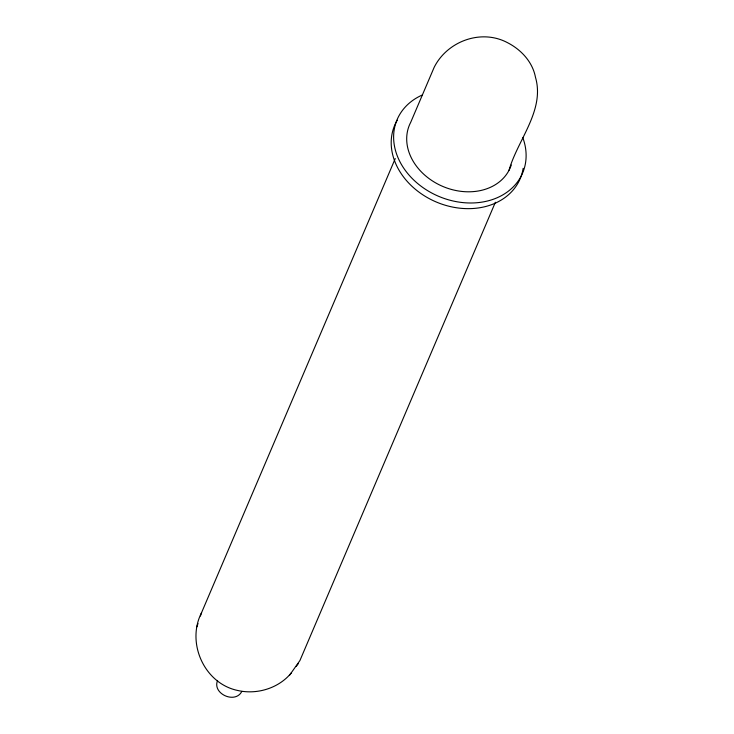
<?xml version="1.0" encoding="UTF-8"?>
<svg xmlns="http://www.w3.org/2000/svg" width="734" height="734" viewBox="0 0 734 734"><rect width="100%" height="100%" fill="white"/><g stroke="black" fill="none" stroke-linecap="round" stroke-linejoin="round"><path stroke-width="1.1" d="M395.25 158.572L201.556 612.679C186.142 642.571 204.089 683.235 237.394 690.41C256.744 694.997 278.746 688.345 291.398 672.812M217.603 680.418C211.897 693.777 235.357 704.273 241.789 691.437M196.895 626.79L197.996 623.505M200.437 616.019L201.556 612.679M495.386 202.263L299.903 660.582L289.37 675.482M509.038 170.26C517.433 140.166 545.133 110.366 535.481 77.309C532.563 61.849 521.048 49.573 507.341 42.59C481.045 28.672 447.235 41.26 434.17 67.317L410.691 122.367A54.738 43.6 23.1 0 0 442.886 186.473A54.738 43.6 23.1 0 0 511.259 165.012M296.141 666.481L298.27 663.674M523.149 168.334A68.198 54.325 23.1 0 1 439.171 203.171A68.198 54.325 23.1 0 1 397.232 120.238M522.746 137.487A68.198 54.325 23.1 0 1 486.514 201.235A68.198 54.325 23.1 0 1 401.966 165.398A68.198 54.325 23.1 0 1 422.399 94.961"/></g></svg>
